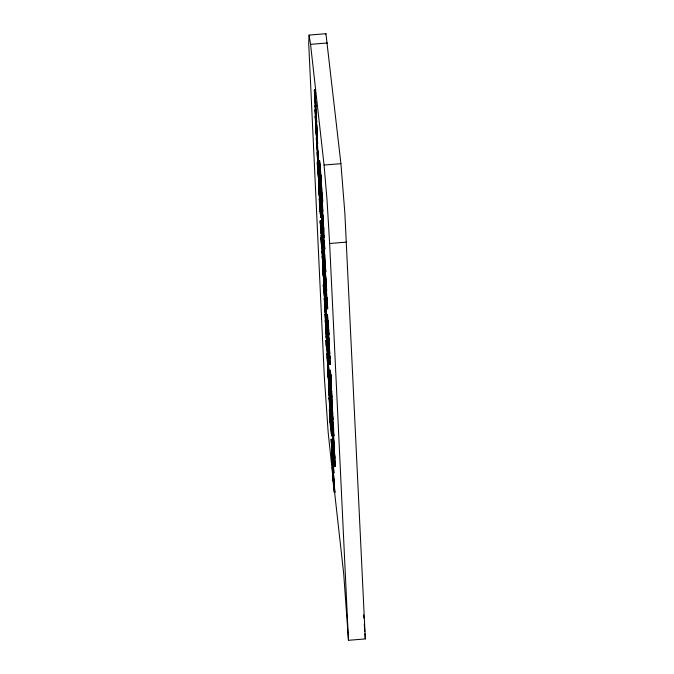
<?xml version="1.0" encoding="UTF-8"?>
<svg xmlns="http://www.w3.org/2000/svg" width="674" height="674" viewBox="0 0 674 674"><rect width="100%" height="100%" fill="white"/><g stroke="black" fill="none" stroke-linecap="round" stroke-linejoin="round"><path stroke-width="1.01" d="M327.884 357.313L327.926 356.597L328.912 370.734L328.904 371.492L328.491 365.974L327.926 366.016L328.305 371.576L327.362 356.647L327.48 362.115L328.044 362.064L327.918 358.442M319.653 191.585L319.746 193.885M326.368 291.623L326.427 290.898L327.657 307.47L327.657 308.844L327.101 302.247L326.536 302.297L327.05 308.953L325.264 286.467L326.671 303.056L326.536 302.297M328.213 331.17L328.23 330.572L329.535 348.407L329.131 345.45M324.893 268.117L324.986 267.57L326.696 290.62L326.385 288.927M322.492 206.059L322.214 201.45M331.692 401.898L331.869 402.092M328.491 365.974L328.297 361.989L327.733 362.031L327.842 367.296L326.974 353.564L327.48 362.115M328.297 361.989L328.339 367.027M332.577 448.277L331.937 447.696L332.046 452.962L331.136 439.237L331.507 444.343L332.071 444.301L331.743 439.187L331.734 441.276M322.206 209.083L321.7 199.226M322.138 201.501L320.158 177.515L320.613 188.467L322.138 201.501L322.703 201.45L322.475 196.69L320.866 178.079M328.634 342.577L328.398 340.581L327.834 340.623L329.813 364.609L329.418 356.664L329.982 356.622L330.142 358.012L329.578 358.062L329.418 356.664M325.871 286.501L325.862 289.222M332.038 414.426L331.473 414.468L331.886 419.733L332.543 419.06L331.659 404.998L332.223 404.956L333.057 419.658L332.442 414.729M324.7 282.499L325.095 289.112L324.278 275.034L323.082 264.73L322.517 264.772L324 284.647L324.042 283.383M323.082 264.73L323.419 271.824M327.32 340.429L326.755 340.471L327.631 352.418L325.618 328.036L327.101 347.902L327.143 346.647M326.401 332.4L326.637 337.438M333.512 482.584L343.689 573.566L348.466 640.3L365.316 638.918L344.877 213.372L340.918 163.664L325.93 33.7L309.08 35.082L308.7 43.321L324.287 376.159L328.171 432.455L333.276 480.495M325.727 34.13L325.93 33.7M332.417 453.855L332.568 454.495M309.08 35.082L310.554 44.341L327.412 42.959M314.337 90.122L314.901 90.08L315.331 93.703L315.575 98.741L315.011 98.783L314.337 90.122L315.011 98.783M314.766 93.745L315.331 93.703M314.589 95.16L315.146 95.11L315.575 98.741M314.724 98.016L315.289 97.974L315.718 101.597L315.963 106.635L315.398 106.686L314.724 98.016L315.398 106.686M315.154 101.648L315.718 101.597M315.112 105.919L315.676 105.869L316.106 109.491L316.35 114.529L315.786 114.58L315.112 105.919L315.786 114.58M315.542 109.542L316.106 109.491M315.365 110.957L315.929 110.907L316.35 114.529M315.786 111.362L316.721 122.095L316.157 122.137L315.424 116.122L315.44 116.956L316.561 130.411L315.457 120.975L315.238 116.585L315.803 116.535M315.988 118.076L315.424 118.118L314.952 109.752L315.929 117.402L316.494 117.36M315.457 120.975L316.022 120.924M316.333 125.693L316.898 125.65L317.125 130.36L316.392 130.394L316.805 138.886L315.786 126.072L315.794 128.009L317.092 143.899L316.392 130.394M316.224 128.751L316.788 128.709L317.37 138.836L316.957 130.352L317.656 143.857L316.999 138.187M316.949 135.474L317.041 136.409L316.485 136.46L316.114 131.051L316.249 131.818L316.814 131.767L316.679 131L316.704 132.121M316.713 144.405L316.308 137.875L316.873 137.825L318.423 156.654L317.858 156.705L316.746 147.269L316.527 142.854L317.092 142.812L317.277 144.354L316.713 144.405L316.527 142.854M316.687 138.204L317.252 138.153M317.858 156.705L316.713 142.964L316.679 141.911L317.243 141.86M316.746 147.269L317.311 147.218L317.092 142.812M317.623 151.97L318.187 151.92M318.996 160.589L319.56 160.538L319.847 163.251L320.142 167.388L319.577 167.43L318.996 160.589L320.209 176.563L320.125 174.802L320.681 174.76L321.481 181.542L320.917 181.592L320.125 174.802M318.052 164.507L319.341 175.535L319.577 180.253L319.013 180.303L317.479 167.278L317.252 162.552L317.816 162.51M319.282 163.293L319.847 163.251M319.577 167.43L319.468 165.189L320.032 165.138L321.481 181.542M310.554 44.341L324.068 165.046L340.918 163.664M317.479 167.278L318.044 167.228M319.468 165.189L319.779 167.834L320.344 167.784M319.779 167.834L319.889 170.075L320.453 170.033M317.985 172.114L319.535 190.944L317.985 172.114L318.549 172.064L319.097 179.174M319.897 173.917L320.462 173.867L320.377 172.106M317.252 162.552L318.785 175.577L319.341 175.535M318.355 176.15L318.92 176.099M319.889 170.075L320.689 176.866L321.254 176.824M319.299 186.209L319.864 186.159L320.099 190.902L319.366 190.978L319.779 199.47L318.76 186.647L318.768 188.594L320.066 204.483L319.366 190.978M320.613 188.467L321.178 188.425L321.043 185.78M319.198 189.335L319.762 189.293L320.302 199.277M319.114 192.747L319.088 191.627L319.223 192.393L319.788 192.351L320.015 196.993L319.459 197.044L319.181 193.927M321.38 192.233L321.945 192.183M319.56 195.292L320.125 195.249L319.931 190.936L320.698 204.391L320.352 202.655M321.911 196.741L322.475 196.69M319.51 203.481L320.066 203.438L320.891 211.889L320.327 211.939L319.51 203.481L319.274 198.729L319.838 198.678M319.661 198.788L320.226 198.737M320.226 202.866L321.405 217.525L320.841 217.567L319.746 208.342L320.31 208.3L320.891 211.889M319.982 213.245L320.546 213.203L320.361 209.277M320.841 217.567L320.639 213.388L321.203 213.346M322.838 217.955L323.84 229.522L323.276 229.564L322.164 220.128L321.953 215.739L322.517 215.697M322.694 217.23L322.13 217.281L321.658 208.915L322.635 216.565L323.2 216.514L323.427 221.249L322.871 221.299L322.13 215.276L323.276 229.564M323.234 232.631L323.006 230.668L322.442 230.71L323.014 235.639L321.827 218.241L322.391 218.199L322.492 220.187M322.164 220.128L322.728 220.086M321.169 233.718L321.085 231.982L321.768 237.29L321.228 229.042L321.793 229L322.332 237.248L321.65 231.932L321.734 233.667L321.169 233.718L320.125 221.013L320.689 220.971L321.11 224.56L320.976 221.965L320.42 222.016L320.546 224.611L321.287 224.611L321.81 230.55M323.04 224.855L323.604 224.804M322.172 225.217L322.736 225.175M320.42 222.016L320.858 227.256L321.422 227.205M320.571 227.601L321.136 227.551L321.338 229.286L320.773 229.328M321.827 218.241L322.711 229.354L323.276 229.303L323.908 230.946L324.228 237.4L323.663 237.45L323.208 235.673L324.228 248.984L324.792 248.933L323.849 236.599M320.858 231.064L321.422 231.022M322.711 229.354L323.343 230.988L323.908 230.946M322.442 230.71L322.694 235.959L323.259 235.908M322.509 246.254L323.267 255.497L322.703 255.547L321.178 242.522L320.942 237.804L321.506 237.762M323.596 240.559L324.16 240.517M321.178 242.522L321.742 242.472M320.942 237.804L321.506 242.606L322.635 242.497L321.658 234.847L321.641 235.487M323.967 243.735L324.531 243.693M348.466 640.3L329.637 243.499L346.487 242.118M322.703 255.547L321.565 241.258L322.298 247.274L322.863 247.232L322.635 242.497M322.475 250.829L323.04 250.787M323.672 250.745L324.236 250.703L324.506 255.867L323.865 255.454L323.874 256.802L324.11 259.869L324.051 254.064L325.239 272.069L323.453 249.591L323.941 255.909M323.68 268.429L323.798 268.993L323.107 255.488L322.543 255.53L323.234 269.036L321.928 251.208L322.366 253.887L322.93 253.845L323.082 256.996M322.366 253.887L322.947 264.023L323.107 255.488M322.829 263.34L323.512 263.972L323.293 259.802M322.728 269.187L323.293 269.137M322.897 270.586L323.461 270.535M324.994 270.645L325.559 270.603L325.803 272.026L324.615 254.022L324.691 259.802L324.539 258.437M322.517 264.772L324.531 289.163L323.655 277.216L324.219 277.174M323.267 285.077L323.832 285.026L325.357 298.051L325.593 302.778L325.028 302.82L323.267 285.077L325.028 302.82M324.295 287.613L324.86 287.571M325.483 287.63L326.048 287.579M323.495 289.795L324.059 289.753L325.593 302.778M324.792 298.102L325.357 298.051M324.876 305.945L325.348 312.205L324.565 303.544L325.028 312.264L324.219 298.397L325.146 305.221L325.711 305.17L325.93 309.602L325.315 309.433L325.82 308.953L325.93 309.602M326.806 307.529L327.37 307.479M324.851 308.128L325.416 308.085L325.222 305.583M326.157 323.014L327.151 334.574L326.587 334.624L325.264 320.799L325.828 320.748L325.913 322.509M326.511 321.574L325.946 321.616L326.182 326.351L326.747 326.309L325.93 316.569M328.373 321.911L327.808 321.953L328.044 326.696L328.609 326.646L327.438 314.286L327.522 317.867M325.264 320.799L325.449 322.332L326.005 322.29L325.753 318.945M325.483 325.188L326.048 325.138M327.724 320.832L327.867 322.627L326.831 314.303L327.337 325.525L327.901 325.475L327.775 322.846M326.182 326.351L325.449 320.335L326.359 329.906L326.924 329.864M328.238 328.305L327.303 320.672L328.213 330.252L328.777 330.201L329.013 334.911L328.28 334.944L328.693 343.437L327.665 330.622L327.648 331.212L328.971 348.45L328.28 334.944M328.103 333.301L328.668 333.259M325.997 333.841L326.561 333.79M328.465 339.266L329.03 339.216M327.067 347.548L326.502 347.599L326.216 345.139L325.98 340.421L326.545 340.378M328.567 342.754L329.131 342.704M327.682 343.824C328.508 347.523 326.679 347.674 327.117 343.866L327.682 343.824L327.488 341.861M327.412 347.742L328.305 358.113L327.741 358.164L326.401 344.01L326.966 343.967L327.193 345.855M326.216 345.139L326.78 345.088M328.07 345.383L328.634 345.332M326.637 348.728L327.202 348.677L327.109 346.79M328.6 349.899L329.165 349.848L329.266 353.462M327.404 350.868L327.968 350.825L328.196 352.367L326.3 328.979M326.401 344.01L327.513 353.446L328.078 353.403M327.05 353.875L327.615 353.825L327.817 357.675M327.834 340.623L330.142 358.012M327.733 362.031L328.331 362.199M328.289 370.818L328.828 377.474L328.263 377.516L327.438 365.064L328.002 365.022M329.241 388.637L328.474 378.266L328.794 379.555L329.359 379.513L329.038 378.215L329.805 388.595L329.241 388.637L327.471 370.793L328.036 370.751L328.828 377.474M328.196 371.037L328.76 370.986M327.438 365.064L328.044 372.781L328.609 372.73L329.097 374.196L329.359 379.513M330.049 372.848L330.614 372.798L331.195 382.933L330.782 374.449L330.218 374.491L330.631 382.984L329.611 370.161L330.917 387.997L330.218 374.491M328.044 372.781L328.533 374.247L329.097 374.196M330.412 378.805L330.976 378.763M330.302 380.549L329.94 375.14L330.302 380.549L330.867 380.507L330.639 375.865M328.718 381.366L329.283 381.324M330.513 382.293L331.077 382.251M330.42 388.367L330.985 388.317L331.532 394.972L330.968 395.023L330.42 388.367L330.142 382.562L330.707 382.52M329.005 383.818L329.569 383.776M331.945 406.136L331.17 395.764L331.498 397.053L332.063 397.011L331.734 395.714L332.509 406.093L331.945 406.136L330.176 388.291L330.74 388.249L331.532 394.972M330.142 382.562L330.74 390.28L331.305 390.238L331.802 391.695L332.063 397.011M329.923 396.068L330.58 404.408L330.016 404.459L328.912 395.023L328.693 390.634L329.257 390.583M329.434 392.125L328.87 392.167L328.406 383.801L329.375 391.451L329.94 391.409L330.176 396.144L329.611 396.186L328.878 390.17L330.934 411.671L330.37 411.713L330.193 410.188L330.757 410.137L330.934 411.671M330.74 390.28L331.237 391.746L331.802 391.695M328.912 395.023L329.476 394.972M330.016 406.102L329.451 406.144L330.193 412.168L329.047 397.879L329.611 397.837M331.414 398.865L331.979 398.823M330.353 399.699L329.788 399.741L330.016 404.459M331.701 401.325L332.265 401.274M329.283 402.589L329.847 402.547L330.378 407.088M331.659 404.998L332.147 414.299L331.515 407.29L331.532 406.793L332.139 406.986L331.928 403.069M330.723 407.273L330.159 407.315L330.37 411.713M331.835 409.093L332.4 409.042L332.223 404.956M330.605 415.909L330.926 422.488L330.361 422.531L330.041 415.959L330.605 415.909L331.861 430.442L332.113 435.707L331.557 435.758L330.024 422.724L329.384 409.758L329.948 409.716M332.72 423.601L332.156 423.651L332.889 429.667L331.751 415.378L332.316 415.336L333.419 424.772L333.638 429.169L333.074 429.22L332.897 427.687L333.36 436.036L331.718 419.413L332.122 424.645L332.686 424.595L332.543 421.587L331.979 421.638M331.625 417.518L332.189 417.467M330.041 415.959L330.344 418.588L330.909 418.537M331.979 420.096L332.543 420.045L333.082 424.586M330.024 422.724L330.589 422.682L332.113 435.707M333.419 424.772L332.855 424.814L333.074 429.22M330.344 418.588L330.673 425.168L331.237 425.117M330.673 425.168L331.296 430.484L331.861 430.442M333.394 433.407L334.574 448.21L334.009 448.252L332.863 434.511L332.83 433.458L333.394 433.407L333.116 430.383M334.009 448.252L332.686 434.401L333.251 434.359L333.428 435.901L332.863 435.952L332.459 429.422L332.83 433.458M332.897 438.816L333.462 438.774L334.574 448.21M331.254 439.532L331.819 439.49M333.773 443.517L334.338 443.467M331.937 447.696L332.535 447.865M333.647 442.034L335.458 466.315L334.894 466.366L332.905 441.335L333.369 453.332L333.933 453.29L333.832 451.344M331.97 447.907L332.4 456.694L333.074 457.191L332.13 442.262L332.24 447.039M334.296 458.16L333.335 447.578L334.296 458.16L334.86 458.109L334.574 453.206M332.206 459.045L332.855 459.575L332.206 459.045L332.231 460.039M333.091 464.613L333.226 467.722L332.661 467.764L331.878 453.846L332.779 460.721L333.344 460.671L333.563 465.094L332.889 464.496L333.327 473.258L332.29 459.617M333.916 478.144L334.296 484.117L333.731 484.159L332.771 473.586L332.889 477.04L333.453 476.998L333.335 473.536L333.79 476.939M332.905 467.293L334.894 492.323L334.329 492.365L332.341 467.335L332.804 479.34L333.369 479.29M328.971 383.759L329.94 391.409M325.887 312.138L325.441 305.895M332.493 419.708L331.187 401.611L331.574 407.029M328.558 335.551L328.929 340.96L328.583 336.671M332.653 414.047L332.4 409.042M327.252 342.156L327.294 341.356M323.773 235.622L324.228 237.4M327.926 366.016L327.766 362.241M333.563 465.094L333.453 464.453L333.891 473.207L333.226 465.683M321.582 193.699L322.096 197.861M332.071 444.301L332.181 447.165M331.507 444.343L331.684 447.78L331.566 442.312L332.509 457.242L332.4 456.694M332.139 406.986L332.543 413.204M320.891 214.93L321.405 217.525M324.118 283.442L323.655 277.216M325.711 305.17L324.868 298.54M333.344 460.671L332.644 455.085M327.547 347.304L327.665 347.86L327.707 346.596M333.942 447.612L334.481 452.144M326.814 302.356L326.932 302.87L326.89 297.47L327.227 303.014L327.101 302.247M324.506 255.867L324.396 255.412L324.438 256.76M319.746 208.342L320.327 211.939M328.044 362.064L327.893 360.346M317.783 152.821L318.962 170.126L318.288 164.532M315.685 110.561L315.55 109.727L315.499 110.359M319.695 191.702L319.788 192.351M322.399 209.715L322.223 208.864L322.265 211.35L320.967 193.708L321.911 202.545M324.236 250.703L324.068 249.616L324.127 253.812M324.354 283.425L324.565 284.605L324.607 283.341M332.459 452.052L332.611 452.911L332.611 451.209M326.949 337.227L326.797 336.275L326.806 337.261M321.608 189.268L321.186 184.996M322.425 205.789L321.961 201.113M329.603 353.58L329.443 352.536L329.502 354.431M321.178 183.421L321.675 189.209M321.793 229L322.071 231.148L321.506 231.199L321.228 229.042M327.909 320.807L328.609 326.646M329.569 390.954L329.443 390.12L329.451 390.962M333.327 428.79L333.453 429.624L333.217 425.808M319.527 187.389L319.762 189.293M325.635 275.405L325.399 273.745L325.399 275.455M325.812 315.575L325.542 313.924L325.525 314.573M315.963 106.635L315.289 97.974M316.721 122.095L315.988 116.08L316.367 121.118M316.468 122.019L316.898 125.65M316.241 122.811L317.125 130.36M316.788 128.709L316.35 126.021L316.544 131.801M315.238 116.585L315.424 118.118M317.639 150.049L318.423 156.654M321.759 193.438L322.703 201.45M318.28 169.233L319.577 180.253M319.864 186.159L319.173 180M318.987 181.466L320.099 190.902M322.492 210.515L323.2 216.514M323.427 221.249L322.694 215.233L322.762 216.969M323.065 222.917L323.84 229.522M321.953 215.739L322.13 217.281M323.731 239.919L324.202 243.929M324.438 245.934L324.792 248.933M322.694 235.959L324.228 248.984M320.976 221.965L321.287 224.611M320.125 221.013L320.546 224.611M320.858 227.256L321.329 231.241L321.329 230.735M322.374 243.078L322.863 247.232M322.332 247.484L323.149 254.494M322.93 253.845L322.492 251.158L322.501 253.104M328.777 330.201L327.859 320.866M328.457 330.193L329.013 334.911M327.337 325.525L328.449 334.961L328.213 330.252M326.747 326.309L326.014 320.285L326.081 322.029M328.988 345.585L329.931 353.606M326.005 322.29L324.978 313.966L325.449 322.332M326.486 328.912L327.151 334.574M326.755 340.471L327.117 343.866M330.614 372.798L330.176 370.119L330.184 372.056M327.758 353.395L328.305 358.113M325.98 340.421L326.502 347.599M331.212 395.074L332.509 406.093M330.176 388.291L330.968 395.023M328.508 377.566L329.805 388.595M327.471 370.793L328.263 377.516M329.813 393.026L330.176 396.144M333.638 429.169L333.462 427.645L333.925 435.985L333.183 430.341M329.696 396.86L330.58 404.408M331.751 415.378L333.209 427.754M328.693 390.634L328.87 392.167M332.509 423.12L332.686 424.595M331.473 414.468L331.734 416.692M329.047 397.879L330.757 412.126L330.513 408.309M330.487 412.842L331.229 418.487L330.757 410.137M329.384 409.758L330.361 422.531M330.656 420.214L330.926 422.488M334.86 458.109L333.959 449.684M334.523 458.303L335.458 466.315M333.369 453.332L334.894 466.366M333.571 478.018L334.296 484.117M333.841 483.3L334.304 487.31M334.54 489.316L334.894 492.323M332.889 477.04L333.731 484.159M332.804 479.34L334.329 492.365M325.896 281.69L326.292 284.554L325.753 276.466M323.528 267.207L323.141 263.323M329.889 361.129L330.378 364.558L329.982 356.622M331.077 384.997L331.482 387.946L330.782 374.449M322.408 208.435L322.829 211.307L322.223 199.293M323.924 277.022L324.051 278.151M327.16 341.406L326.856 338.196M329.813 395.166L329.578 392.849M333.141 461.968L333.546 467.655L333.318 465.355M324.388 278.598L324.497 279.609M324.068 165.046L327.025 199.883L329.637 243.499M320.015 196.993L319.847 195.182M325.845 311.851L325.222 304.075M330.867 380.507L330.597 377.398M327.109 343.546L327.227 344.709M320.167 170.252L319.56 160.538M333.116 466.602L333.226 467.722M332.661 467.764L332.147 461.109M325.795 280.729L324.421 267.612L326.14 290.663L325.416 276.247M316.308 137.875L316.679 141.911M319.274 198.729L320.639 213.388M322.374 245.033L322.197 242.952M318.465 161.541L318.027 157.809L318.625 164.877L318.617 163.807M325.727 282.617L325.896 284.487M329.578 355.442L329.982 358.88L329.839 355.956M323.014 259.734L323.09 260.611L323.048 258.765M317.277 144.354L316.982 140.622M333.428 435.901L333.133 432.169M332.737 434.452L332.863 435.952M319.973 198.771L319.72 195.612M322.795 223.246L323.276 229.303M325.39 310.057L325.079 305.566M330.193 410.188L330.664 418.537L329.451 406.144M320.125 195.249L320.361 199.091M330.926 385.41L331.305 390.238M328.036 364.07L327.817 361.121M328.154 366.942L328.609 372.73M321.506 242.606L321.094 234.897L322.298 247.274M325.82 308.953L326.258 317.715L325.736 312.475M325.256 308.995L325.694 317.757L324.792 306.215M321.397 201.164L321.928 206.101L321.329 199.032L321.338 200.068M330.698 380.734L330.462 377.516M327.16 339.367L327.235 340.421M315.845 116.273L315.634 113.316M322.442 213.894L322.551 215.436M327.421 341.667L327.968 350.825M329.182 388.78L329.291 390.322M363.606 614.932L363.825 618.066M364.272 624.318L364.794 631.622M364.946 633.703L365.316 638.918M324.388 258.496L324.523 260.434M321.953 240.947L321.7 236.978M326.292 294.513L326.486 296.703L326.418 293.813M320.689 220.971L320.875 223.793M321.009 225.672L321.136 227.551M328.634 339.586L328.432 336.351M332.046 409.623L331.827 405.664M317.934 159.671L317.673 154.793M325.357 306.173L325.593 310.183M332.021 446.786L331.819 443.13M324.186 278.101L323.688 273.021L323.756 274.941M332.964 456.652L332.762 451.336M325.559 270.603L325.289 265.371C325.803 267.839 324.843 256.684 325.095 262.531M326.098 288.615L326.258 291.716M325.938 290.688L326.022 292.356M332.712 461.067L332.484 456.593M320.681 174.76L320.773 176.521M320.689 176.866L320.917 181.592M322.635 216.565L322.871 221.299M323.343 230.988L323.663 237.45M329.367 353.648L329.578 358.062M331.237 391.746L331.498 397.053M320.032 165.138L320.142 167.388M333.251 434.359L333.462 438.774M323.057 231.713L323.158 233.811M328.449 341.533L328.583 344.38M330.74 388.249L330.833 390.179M314.901 90.08L315.146 95.11M315.676 105.869L315.929 110.907M323.183 259.094L323.394 263.29M315.929 117.402L316.157 122.137M318.785 175.577L319.013 180.303M325.146 305.221L325.365 309.644M326.359 329.906L326.587 334.624M327.513 353.446L327.741 358.164M328.533 374.247L328.794 379.555M329.375 391.451L329.611 396.186M331.296 430.484L331.557 435.758M332.779 460.721L332.998 465.144M330.277 412.513L330.513 417.324M316.249 131.818L316.485 136.46M319.223 192.393L319.459 197.044M328.036 370.751L328.128 372.68M333.175 475.397L333.268 477.344M322.543 255.53L322.728 259.852M332.796 459.997L332.762 459.002M325.416 308.085L325.508 310.15M318.6 173.85L318.549 172.064M332.981 467.427L332.509 461.437L332.981 467.427M324.784 273.88L325.727 284.605L324.784 273.88M322.256 256.187L322.627 261.596L322.256 256.187M327.994 335.601L328.364 341.01L327.994 335.601M318.448 169.477L318.398 170.168L317.1 152.535L318.448 169.477M323.646 278.859L323.124 273.071L323.646 278.859M326.755 342.114L326.233 336.326L326.755 342.114M321.11 189.251L320.554 183.21L321.11 189.251M328.878 352.586L329.418 358.93L328.878 352.586M318.077 164.625L317.462 157.851L318.077 164.625"/></g></svg>
